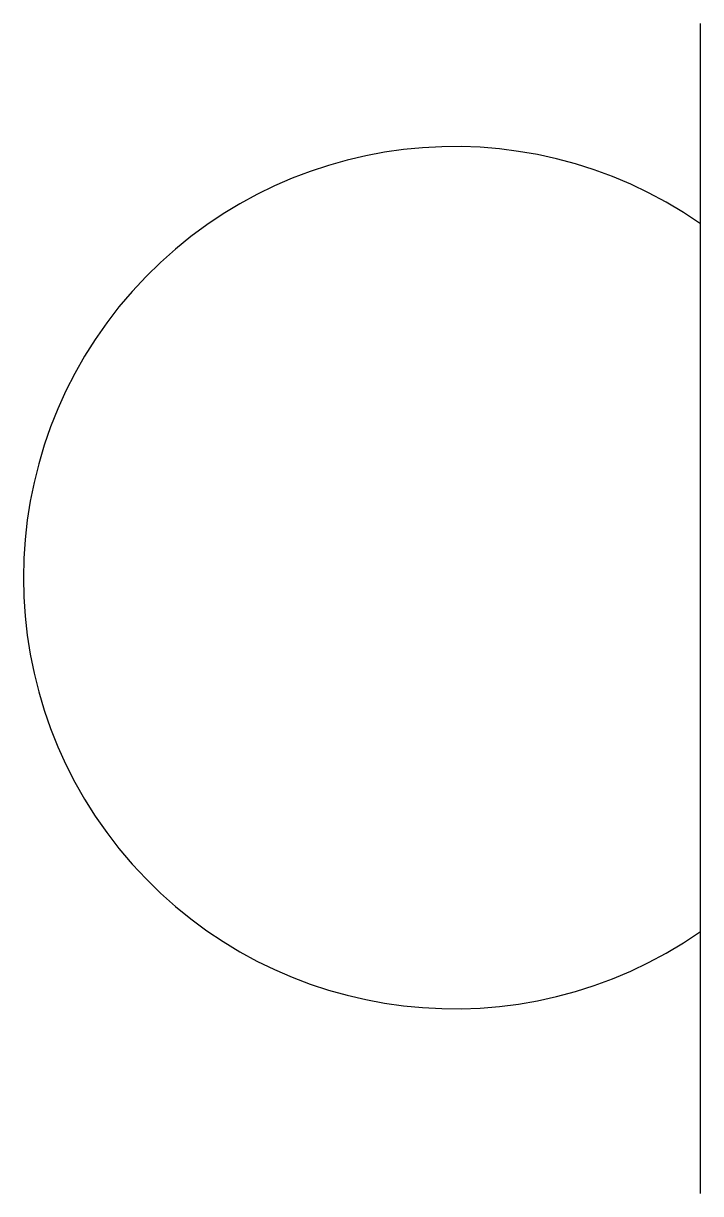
# Model space of a CAD drawing. Header units: millimetres. Extents: x 9 to 20, y 21 to 40.
import ezdxf

# ---------------------------------------------------------------- set-up
doc = ezdxf.new("R2010")
doc.units = ezdxf.units.MM
doc.layers.get('0').update_dxf_attribs({"lineweight": 25})

msp = doc.modelspace()

# ---------------------------------------------------------------- linework, layer by layer
msp.add_line((20, 21), (20, 40))
msp.add_arc((16, 31), 7, 55.1501, 304.8499)

doc.saveas('drawing.dxf')
